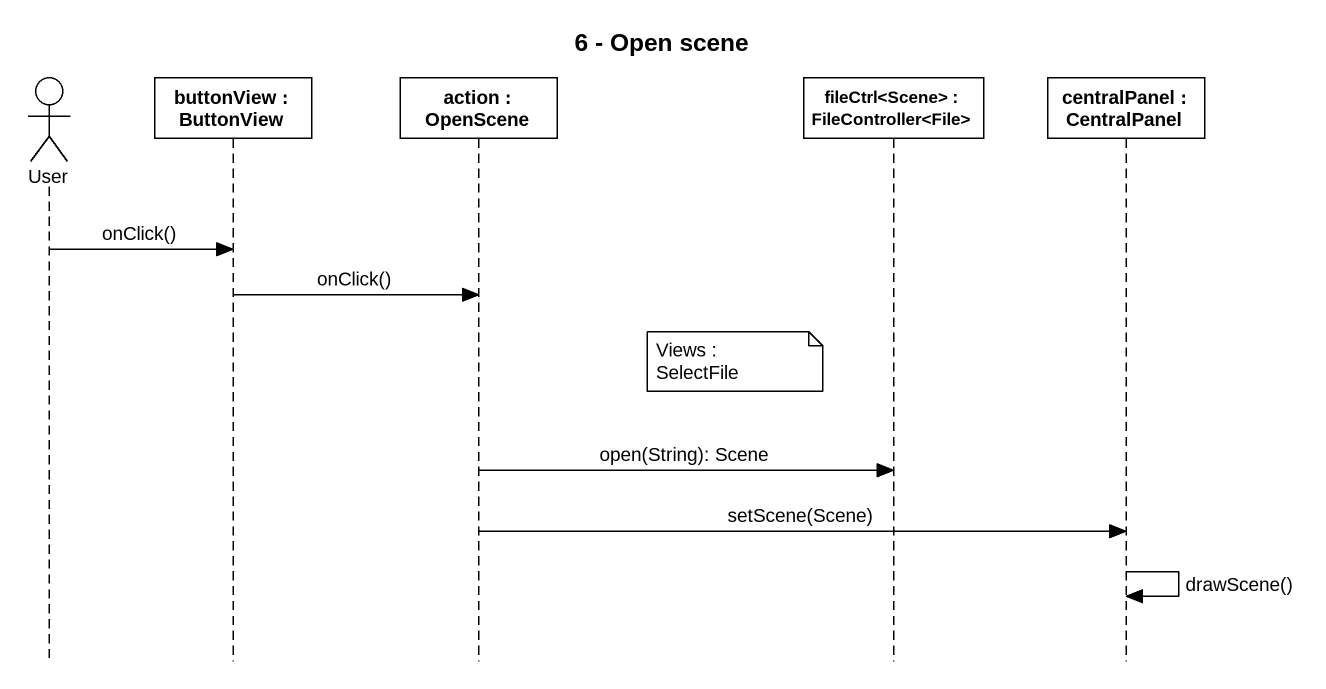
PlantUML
@startuml
title 6 - Open scene
hide footbox
actor User
participant "buttonView : ButtonView" as buttonView
participant "action : OpenScene" as action_
participant "fileCtrl<Scene> : FileController<File>" as fileCtrl_Scene
participant "centralPanel : CentralPanel" as centralPanel

User -> buttonView : onClick()
buttonView -> action_ : onClick()
note left of fileCtrl_Scene : Views : SelectFile
action_ -> fileCtrl_Scene : open(String): Scene
action_ -> centralPanel : setScene(Scene)
centralPanel -> centralPanel : drawScene()
@enduml
